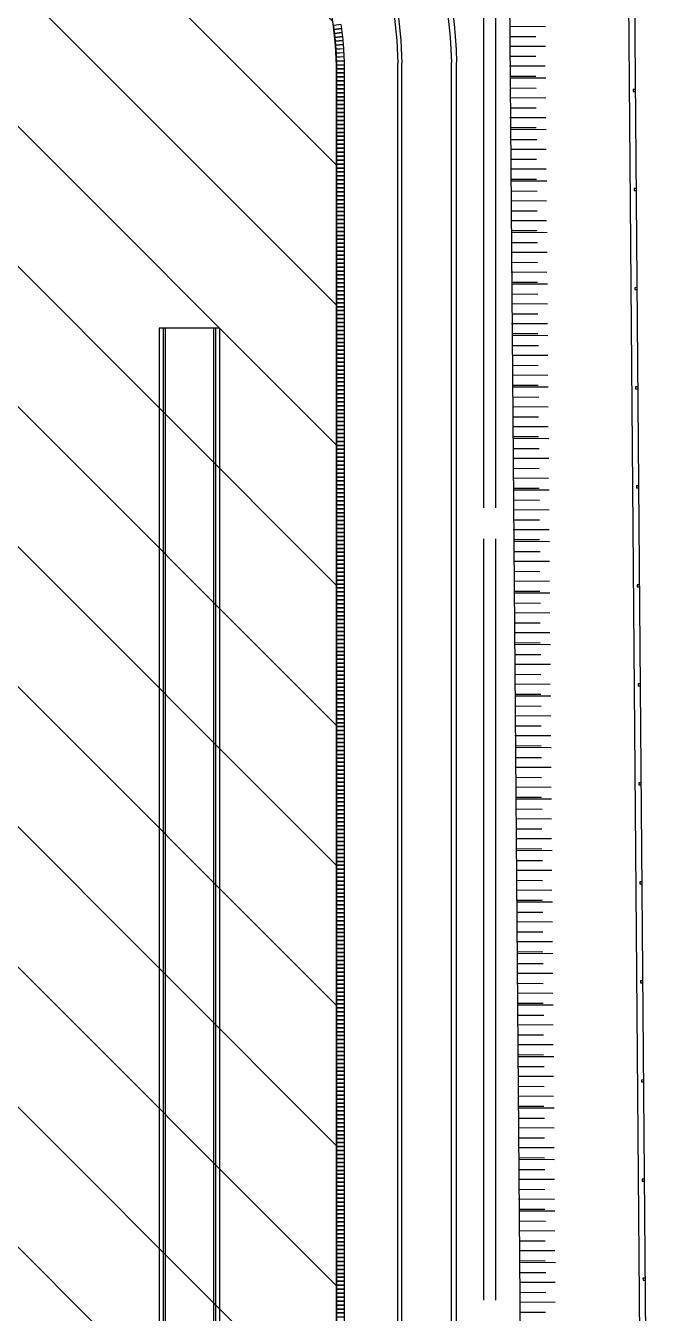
# Model space of a CAD drawing. Header units: inches. Extents: x 542650 to 544515, y 9574150 to 9574595.
# Drawn here: x 544431.55 to 544447.65, y 9574511.77 to 9574544.27 of the extents above; entities that cross this region are included whole.
import ezdxf

# ---------------------------------------------------------------- set-up
doc = ezdxf.new("R2010")
doc.units = ezdxf.units.IN
doc.header["$MEASUREMENT"] = 0
doc.layers.add('I-ARQ', color=8, linetype='Continuous')
doc.layers.add('SANIT', color=3, linetype='Continuous')

# ---------------------------------------------------------------- blocks, each defined once
blk = doc.blocks.new('TALUDE 02')
at = {"layer": 'I-ARQ'}
for p, q in [((-0.243, -0.013), (-0.253, 0.89)), ((0, 0), (-0.007, 0.651)), ((0.257, -0.007), (0.247, 0.895)), ((0.5, 0.006), (0.493, 0.657)), ((0.757, -0.001), (0.747, 0.901)), ((-0.5, -0.006), (-0.507, 0.645))]:
    blk.add_line(p, q, dxfattribs=at)
blk = doc.blocks.new('CERCA')
blk.add_lwpolyline([(-0.025, 0), (0.025, 0), (0.025, -0.06), (-0.025, -0.06)], close=True)
blk = doc.blocks.new('PISO TIJOLINHO')
at = {"layer": 'I-ARQ'}
blk.add_lwpolyline([(-0.05, 0), (-0.05, 0.2), (0.05, 0.2), (0.05, 0)], close=True, dxfattribs=at)
blk = doc.blocks.new('BL PRAÇA')
at = {"layer": 'I-ARQ'}
for p, q in [((464467.816, 9296021.999), (464370.56, 9296022.78)), ((464386.13, 9296020.756), (464454.302, 9296020.756)), ((464386.13, 9296020.626), (464454.302, 9296020.626)), ((464386.147, 9296019.376), (464454.285, 9296019.376)), ((464386.148, 9296019.276), (464454.283, 9296019.276)), ((464386.167, 9296017.926), (464454.264, 9296017.926)), ((464386.167, 9296017.726), (464454.261, 9296017.726))]:
    blk.add_line(p, q, dxfattribs=at)
for points in [[(464368.831, 9296025.977), (464470.316, 9296025.139)], [(464418.306, 9295898.619), (464371.786, 9295906.647), (464368.831, 9296025.977), (464470.316, 9296025.139), (464470.316, 9295889.644), (464428.161, 9295896.919)], [(464371.933, 9295906.774), (464368.985, 9296025.826), (464470.166, 9296024.99), (464470.166, 9295889.822)], [(464418.332, 9295898.767), (464371.933, 9295906.774), (464368.985, 9296025.826), (464470.166, 9296024.99), (464470.166, 9295889.822), (464428.186, 9295897.066)]]:
    blk.add_lwpolyline(points, dxfattribs=at)
blk.add_lwpolyline([(464402.925, 9295918, -0.22074), (464380.66, 9295917.946, -0.071297), (464379.065, 9295918.979, -0.143294), (464377.036, 9295922.149, -0.071289), (464376.766, 9295924.031), (464376.766, 9296008.031, -0.405192), (464386.167, 9296017.726), (464454.256, 9296017.727, -0.405471), (464463.666, 9296008.031), (464463.666, 9295908.031, -0.292611), (464459.772, 9295901.946, -0.170288), (464454.651, 9295901.46, -0.170293), (464450.348, 9295904.278, 0.384147), (464439.642, 9295906.268, 0.384145), (464436.554, 9295895.825), (464428.023, 9295897.297), (464427.929, 9295896.755), (464470.516, 9295889.407), (464470.516, 9296024.938), (464472.366, 9296024.931)], format="xyb", dxfattribs=at)
for radius, start, end in [(12.73, 359.5195, 88.4711), (12.6, 359.5195, 88.4711), (11.25, 0, 88.3827), (11.35, 359.6214, 88.3898)]:
    blk.add_arc((464453.966, 9296008.031), radius, start, end, dxfattribs=at)
for name, p, rotation in [('CERCA', (464423.591, 9296025.525), 359.5269783045455), ('CERCA', (464426.091, 9296025.504), 359.5269783045455), ('CERCA', (464428.591, 9296025.484), 359.5269783045455), ('CERCA', (464431.091, 9296025.463), 359.5269783045455), ('CERCA', (464433.591, 9296025.442), 359.5269783045455), ('CERCA', (464436.09, 9296025.422), 359.5269783045455), ('CERCA', (464438.59, 9296025.401), 359.5269783045455), ('CERCA', (464441.09, 9296025.38), 359.5269783045455), ('CERCA', (464443.59, 9296025.36), 359.5269783045455), ('CERCA', (464446.09, 9296025.339), 359.5269783045455), ('CERCA', (464448.59, 9296025.319), 359.5269783045455), ('CERCA', (464451.09, 9296025.298), 359.5269783045455), ('CERCA', (464453.59, 9296025.277), 359.5269783045455), ('TALUDE 02', (464423.257, 9296022.357), 359.5398975895657), ('TALUDE 02', (464424.557, 9296022.346), 359.5398975895657), ('TALUDE 02', (464425.857, 9296022.336), 359.5398975895657), ('TALUDE 02', (464427.156, 9296022.326), 359.5398975895657), ('TALUDE 02', (464428.456, 9296022.315), 359.5398975895657), ('TALUDE 02', (464429.756, 9296022.305), 359.5398975895657), ('TALUDE 02', (464431.056, 9296022.294), 359.5398975895657), ('TALUDE 02', (464432.356, 9296022.284), 359.5398975895657), ('TALUDE 02', (464433.656, 9296022.273), 359.5398975895657), ('TALUDE 02', (464434.956, 9296022.263), 359.5398975895657), ('TALUDE 02', (464436.256, 9296022.252), 359.5398975895657), ('TALUDE 02', (464437.556, 9296022.242), 359.5398975895657), ('TALUDE 02', (464438.856, 9296022.232), 359.5398975895657), ('TALUDE 02', (464440.156, 9296022.221), 359.5398975895657), ('TALUDE 02', (464441.456, 9296022.211), 359.5398975895657), ('TALUDE 02', (464442.756, 9296022.2), 359.5398975895657), ('TALUDE 02', (464444.056, 9296022.19), 359.5398975895657), ('TALUDE 02', (464445.356, 9296022.179), 359.5398975895657), ('TALUDE 02', (464446.656, 9296022.169), 359.5398975895657), ('TALUDE 02', (464447.956, 9296022.159), 359.5398975895657), ('TALUDE 02', (464449.256, 9296022.148), 359.5398975895657), ('TALUDE 02', (464450.556, 9296022.138), 359.5398975895657), ('TALUDE 02', (464451.856, 9296022.127), 359.5398975895657), ('TALUDE 02', (464453.156, 9296022.117), 359.5398975895657), ('TALUDE 02', (464454.456, 9296022.106), 359.5398975895657), ('PISO TIJOLINHO', (464422.685, 9296017.726), 0.0001131311173379733), ('PISO TIJOLINHO', (464422.785, 9296017.726), 0.0001131311173379733), ('PISO TIJOLINHO', (464422.885, 9296017.726), 0.0001131311173379733), ('PISO TIJOLINHO', (464422.985, 9296017.726), 0.0001131311173379733), ('PISO TIJOLINHO', (464423.085, 9296017.726), 0.0001131311173379733), ('PISO TIJOLINHO', (464423.185, 9296017.726), 0.0001131311173379733), ('PISO TIJOLINHO', (464423.285, 9296017.726), 0.0001131311173379733), ('PISO TIJOLINHO', (464423.385, 9296017.726), 0.0001131311173379733), ('PISO TIJOLINHO', (464423.485, 9296017.726), 0.0001131311173379733), ('PISO TIJOLINHO', (464423.585, 9296017.726), 0.0001131311173379733), ('PISO TIJOLINHO', (464423.685, 9296017.726), 0.0001131311173379733), ('PISO TIJOLINHO', (464423.785, 9296017.726), 0.0001131311173379733), ('PISO TIJOLINHO', (464423.885, 9296017.726), 0.0001131311173379733), ('PISO TIJOLINHO', (464423.985, 9296017.726), 0.0001131311173379733), ('PISO TIJOLINHO', (464424.085, 9296017.726), 0.0001131311173379733), ('PISO TIJOLINHO', (464424.185, 9296017.726), 0.0001131311173379733), ('PISO TIJOLINHO', (464424.285, 9296017.726), 0.0001131311173379733), ('PISO TIJOLINHO', (464424.385, 9296017.726), 0.0001131311173379733), ('PISO TIJOLINHO', (464424.485, 9296017.726), 0.0001131311173379733), ('PISO TIJOLINHO', (464424.585, 9296017.726), 0.0001131311173379733), ('PISO TIJOLINHO', (464424.685, 9296017.726), 0.0001131311173379733), ('PISO TIJOLINHO', (464424.785, 9296017.726), 0.0001131311173379733), ('PISO TIJOLINHO', (464424.885, 9296017.726), 0.0001131311173379733), ('PISO TIJOLINHO', (464424.985, 9296017.726), 0.0001131311173379733), ('PISO TIJOLINHO', (464425.085, 9296017.726), 0.0001131311173379733), ('PISO TIJOLINHO', (464425.185, 9296017.726), 0.0001131311173379733), ('PISO TIJOLINHO', (464425.285, 9296017.726), 0.0001131311173379733), ('PISO TIJOLINHO', (464425.385, 9296017.726), 0.0001131311173379733), ('PISO TIJOLINHO', (464425.485, 9296017.726), 0.0001131311173379733), ('PISO TIJOLINHO', (464425.585, 9296017.726), 0.0001131311173379733), ('PISO TIJOLINHO', (464425.685, 9296017.726), 0.0001131311173379733), ('PISO TIJOLINHO', (464425.785, 9296017.726), 0.0001131311173379733), ('PISO TIJOLINHO', (464425.885, 9296017.726), 0.0001131311173379733), ('PISO TIJOLINHO', (464425.985, 9296017.726), 0.0001131311173379733), ('PISO TIJOLINHO', (464426.085, 9296017.726), 0.0001131311173379733), ('PISO TIJOLINHO', (464426.185, 9296017.726), 0.0001131311173379733), ('PISO TIJOLINHO', (464426.285, 9296017.726), 0.0001131311173379733), ('PISO TIJOLINHO', (464426.385, 9296017.726), 0.0001131311173379733), ('PISO TIJOLINHO', (464426.485, 9296017.726), 0.0001131311173379733), ('PISO TIJOLINHO', (464426.585, 9296017.726), 0.0001131311173379733), ('PISO TIJOLINHO', (464426.685, 9296017.726), 0.0001131311173379733), ('PISO TIJOLINHO', (464426.785, 9296017.726), 0.0001131311173379733), ('PISO TIJOLINHO', (464426.885, 9296017.726), 0.0001131311173379733), ('PISO TIJOLINHO', (464426.985, 9296017.726), 0.0001131311173379733), ('PISO TIJOLINHO', (464427.085, 9296017.726), 0.0001131311173379733), ('PISO TIJOLINHO', (464427.185, 9296017.726), 0.0001131311173379733), ('PISO TIJOLINHO', (464427.285, 9296017.726), 0.0001131311173379733), ('PISO TIJOLINHO', (464427.385, 9296017.726), 0.0001131311173379733), ('PISO TIJOLINHO', (464427.485, 9296017.726), 0.0001131311173379733), ('PISO TIJOLINHO', (464427.585, 9296017.726), 0.0001131311173379733), ('PISO TIJOLINHO', (464427.685, 9296017.726), 0.0001131311173379733), ('PISO TIJOLINHO', (464427.785, 9296017.726), 0.0001131311173379733), ('PISO TIJOLINHO', (464427.885, 9296017.726), 0.0001131311173379733), ('PISO TIJOLINHO', (464427.985, 9296017.726), 0.0001131311173379733), ('PISO TIJOLINHO', (464428.085, 9296017.726), 0.0001131311173379733), ('PISO TIJOLINHO', (464428.185, 9296017.726), 0.0001131311173379733), ('PISO TIJOLINHO', (464428.285, 9296017.726), 0.0001131311173379733), ('PISO TIJOLINHO', (464428.385, 9296017.726), 0.0001131311173379733), ('PISO TIJOLINHO', (464428.485, 9296017.726), 0.0001131311173379733), ('PISO TIJOLINHO', (464428.585, 9296017.726), 0.0001131311173379733), ('PISO TIJOLINHO', (464428.685, 9296017.726), 0.0001131311173379733), ('PISO TIJOLINHO', (464428.785, 9296017.726), 0.0001131311173379733), ('PISO TIJOLINHO', (464428.885, 9296017.726), 0.0001131311173379733), ('PISO TIJOLINHO', (464428.985, 9296017.726), 0.0001131311173379733), ('PISO TIJOLINHO', (464429.085, 9296017.726), 0.0001131311173379733), ('PISO TIJOLINHO', (464429.185, 9296017.726), 0.0001131311173379733), ('PISO TIJOLINHO', (464429.285, 9296017.726), 0.0001131311173379733), ('PISO TIJOLINHO', (464429.385, 9296017.726), 0.0001131311173379733), ('PISO TIJOLINHO', (464429.485, 9296017.726), 0.0001131311173379733), ('PISO TIJOLINHO', (464429.585, 9296017.726), 0.0001131311173379733), ('PISO TIJOLINHO', (464429.685, 9296017.726), 0.0001131311173379733), ('PISO TIJOLINHO', (464429.785, 9296017.726), 0.0001131311173379733), ('PISO TIJOLINHO', (464429.885, 9296017.726), 0.0001131311173379733), ('PISO TIJOLINHO', (464429.985, 9296017.726), 0.0001131311173379733), ('PISO TIJOLINHO', (464430.085, 9296017.726), 0.0001131311173379733), ('PISO TIJOLINHO', (464430.185, 9296017.726), 0.0001131311173379733), ('PISO TIJOLINHO', (464430.285, 9296017.726), 0.0001131311173379733), ('PISO TIJOLINHO', (464430.385, 9296017.726), 0.0001131311173379733), ('PISO TIJOLINHO', (464430.485, 9296017.726), 0.0001131311173379733), ('PISO TIJOLINHO', (464430.585, 9296017.726), 0.0001131311173379733), ('PISO TIJOLINHO', (464430.685, 9296017.726), 0.0001131311173379733), ('PISO TIJOLINHO', (464430.785, 9296017.726), 0.0001131311173379733), ('PISO TIJOLINHO', (464430.885, 9296017.726), 0.0001131311173379733), ('PISO TIJOLINHO', (464430.985, 9296017.726), 0.0001131311173379733), ('PISO TIJOLINHO', (464431.085, 9296017.726), 0.0001131311173379733), ('PISO TIJOLINHO', (464431.185, 9296017.726), 0.0001131311173379733), ('PISO TIJOLINHO', (464431.285, 9296017.726), 0.0001131311173379733), ('PISO TIJOLINHO', (464431.385, 9296017.726), 0.0001131311173379733), ('PISO TIJOLINHO', (464431.485, 9296017.726), 0.0001131311173379733), ('PISO TIJOLINHO', (464431.585, 9296017.726), 0.0001131311173379733), ('PISO TIJOLINHO', (464431.685, 9296017.726), 0.0001131311173379733), ('PISO TIJOLINHO', (464431.785, 9296017.726), 0.0001131311173379733), ('PISO TIJOLINHO', (464431.885, 9296017.726), 0.0001131311173379733), ('PISO TIJOLINHO', (464431.985, 9296017.726), 0.0001131311173379733), ('PISO TIJOLINHO', (464432.085, 9296017.726), 0.0001131311173379733), ('PISO TIJOLINHO', (464432.185, 9296017.726), 0.0001131311173379733), ('PISO TIJOLINHO', (464432.285, 9296017.726), 0.0001131311173379733), ('PISO TIJOLINHO', (464432.385, 9296017.726), 0.0001131311173379733), ('PISO TIJOLINHO', (464432.485, 9296017.726), 0.0001131311173379733), ('PISO TIJOLINHO', (464432.585, 9296017.726), 0.0001131311173379733), ('PISO TIJOLINHO', (464432.685, 9296017.726), 0.0001131311173379733), ('PISO TIJOLINHO', (464432.785, 9296017.726), 0.0001131311173379733), ('PISO TIJOLINHO', (464432.885, 9296017.726), 0.0001131311173379733), ('PISO TIJOLINHO', (464432.985, 9296017.726), 0.0001131311173379733), ('PISO TIJOLINHO', (464433.085, 9296017.726), 0.0001131311173379733), ('PISO TIJOLINHO', (464433.185, 9296017.726), 0.0001131311173379733), ('PISO TIJOLINHO', (464433.285, 9296017.726), 0.0001131311173379733), ('PISO TIJOLINHO', (464433.385, 9296017.726), 0.0001131311173379733), ('PISO TIJOLINHO', (464433.485, 9296017.726), 0.0001131311173379733), ('PISO TIJOLINHO', (464433.585, 9296017.726), 0.0001131311173379733), ('PISO TIJOLINHO', (464433.685, 9296017.726), 0.0001131311173379733), ('PISO TIJOLINHO', (464433.785, 9296017.726), 0.0001131311173379733), ('PISO TIJOLINHO', (464433.885, 9296017.726), 0.0001131311173379733), ('PISO TIJOLINHO', (464433.985, 9296017.726), 0.0001131311173379733), ('PISO TIJOLINHO', (464434.085, 9296017.726), 0.0001131311173379733), ('PISO TIJOLINHO', (464434.185, 9296017.726), 0.0001131311173379733), ('PISO TIJOLINHO', (464434.285, 9296017.726), 0.0001131311173379733), ('PISO TIJOLINHO', (464434.385, 9296017.726), 0.0001131311173379733), ('PISO TIJOLINHO', (464434.485, 9296017.726), 0.0001131311173379733), ('PISO TIJOLINHO', (464434.585, 9296017.726), 0.0001131311173379733), ('PISO TIJOLINHO', (464434.685, 9296017.726), 0.0001131311173379733), ('PISO TIJOLINHO', (464434.785, 9296017.726), 0.0001131311173379733), ('PISO TIJOLINHO', (464434.885, 9296017.726), 0.0001131311173379733), ('PISO TIJOLINHO', (464434.985, 9296017.726), 0.0001131311173379733), ('PISO TIJOLINHO', (464435.085, 9296017.726), 0.0001131311173379733), ('PISO TIJOLINHO', (464435.185, 9296017.726), 0.0001131311173379733), ('PISO TIJOLINHO', (464435.285, 9296017.726), 0.0001131311173379733), ('PISO TIJOLINHO', (464435.385, 9296017.726), 0.0001131311173379733), ('PISO TIJOLINHO', (464435.485, 9296017.726), 0.0001131311173379733), ('PISO TIJOLINHO', (464435.585, 9296017.726), 0.0001131311173379733), ('PISO TIJOLINHO', (464435.685, 9296017.726), 0.0001131311173379733), ('PISO TIJOLINHO', (464435.785, 9296017.726), 0.0001131311173379733), ('PISO TIJOLINHO', (464435.885, 9296017.726), 0.0001131311173379733), ('PISO TIJOLINHO', (464435.985, 9296017.726), 0.0001131311173379733), ('PISO TIJOLINHO', (464436.085, 9296017.726), 0.0001131311173379733), ('PISO TIJOLINHO', (464436.185, 9296017.726), 0.0001131311173379733), ('PISO TIJOLINHO', (464436.285, 9296017.726), 0.0001131311173379733), ('PISO TIJOLINHO', (464436.385, 9296017.726), 0.0001131311173379733), ('PISO TIJOLINHO', (464436.485, 9296017.726), 0.0001131311173379733), ('PISO TIJOLINHO', (464436.585, 9296017.726), 0.0001131311173379733), ('PISO TIJOLINHO', (464436.685, 9296017.726), 0.0001131311173379733), ('PISO TIJOLINHO', (464436.785, 9296017.726), 0.0001131311173379733), ('PISO TIJOLINHO', (464436.885, 9296017.726), 0.0001131311173379733), ('PISO TIJOLINHO', (464436.985, 9296017.726), 0.0001131311173379733), ('PISO TIJOLINHO', (464437.085, 9296017.726), 0.0001131311173379733), ('PISO TIJOLINHO', (464437.185, 9296017.726), 0.0001131311173379733), ('PISO TIJOLINHO', (464437.285, 9296017.726), 0.0001131311173379733), ('PISO TIJOLINHO', (464437.385, 9296017.726), 0.0001131311173379733), ('PISO TIJOLINHO', (464437.485, 9296017.726), 0.0001131311173379733), ('PISO TIJOLINHO', (464437.585, 9296017.726), 0.0001131311173379733), ('PISO TIJOLINHO', (464437.685, 9296017.726), 0.0001131311173379733), ('PISO TIJOLINHO', (464437.785, 9296017.726), 0.0001131311173379733), ('PISO TIJOLINHO', (464437.885, 9296017.726), 0.0001131311173379733), ('PISO TIJOLINHO', (464437.985, 9296017.726), 0.0001131311173379733), ('PISO TIJOLINHO', (464438.085, 9296017.726), 0.0001131311173379733), ('PISO TIJOLINHO', (464438.185, 9296017.726), 0.0001131311173379733), ('PISO TIJOLINHO', (464438.285, 9296017.726), 0.0001131311173379733), ('PISO TIJOLINHO', (464438.385, 9296017.726), 0.0001131311173379733), ('PISO TIJOLINHO', (464438.485, 9296017.726), 0.0001131311173379733), ('PISO TIJOLINHO', (464438.585, 9296017.726), 0.0001131311173379733), ('PISO TIJOLINHO', (464438.685, 9296017.726), 0.0001131311173379733), ('PISO TIJOLINHO', (464438.785, 9296017.726), 0.0001131311173379733), ('PISO TIJOLINHO', (464438.885, 9296017.726), 0.0001131311173379733), ('PISO TIJOLINHO', (464438.985, 9296017.726), 0.0001131311173379733), ('PISO TIJOLINHO', (464439.085, 9296017.726), 0.0001131311173379733), ('PISO TIJOLINHO', (464439.185, 9296017.726), 0.0001131311173379733), ('PISO TIJOLINHO', (464439.285, 9296017.726), 0.0001131311173379733), ('PISO TIJOLINHO', (464439.385, 9296017.726), 0.0001131311173379733), ('PISO TIJOLINHO', (464439.485, 9296017.726), 0.0001131311173379733), ('PISO TIJOLINHO', (464439.585, 9296017.726), 0.0001131311173379733), ('PISO TIJOLINHO', (464439.685, 9296017.726), 0.0001131311173379733), ('PISO TIJOLINHO', (464439.785, 9296017.726), 0.0001131311173379733), ('PISO TIJOLINHO', (464439.885, 9296017.726), 0.0001131311173379733), ('PISO TIJOLINHO', (464439.985, 9296017.726), 0.0001131311173379733), ('PISO TIJOLINHO', (464440.085, 9296017.726), 0.0001131311173379733), ('PISO TIJOLINHO', (464440.185, 9296017.726), 0.0001131311173379733), ('PISO TIJOLINHO', (464440.285, 9296017.726), 0.0001131311173379733), ('PISO TIJOLINHO', (464440.385, 9296017.726), 0.0001131311173379733), ('PISO TIJOLINHO', (464440.485, 9296017.726), 0.0001131311173379733), ('PISO TIJOLINHO', (464440.585, 9296017.726), 0.0001131311173379733), ('PISO TIJOLINHO', (464440.685, 9296017.726), 0.0001131311173379733), ('PISO TIJOLINHO', (464440.785, 9296017.726), 0.0001131311173379733), ('PISO TIJOLINHO', (464440.885, 9296017.726), 0.0001131311173379733), ('PISO TIJOLINHO', (464440.985, 9296017.726), 0.0001131311173379733), ('PISO TIJOLINHO', (464441.085, 9296017.726), 0.0001131311173379733), ('PISO TIJOLINHO', (464441.185, 9296017.726), 0.0001131311173379733), ('PISO TIJOLINHO', (464441.285, 9296017.726), 0.0001131311173379733), ('PISO TIJOLINHO', (464441.385, 9296017.726), 0.0001131311173379733), ('PISO TIJOLINHO', (464441.485, 9296017.726), 0.0001131311173379733), ('PISO TIJOLINHO', (464441.585, 9296017.726), 0.0001131311173379733), ('PISO TIJOLINHO', (464441.685, 9296017.726), 0.0001131311173379733), ('PISO TIJOLINHO', (464441.785, 9296017.726), 0.0001131311173379733), ('PISO TIJOLINHO', (464441.885, 9296017.726), 0.0001131311173379733), ('PISO TIJOLINHO', (464441.985, 9296017.726), 0.0001131311173379733), ('PISO TIJOLINHO', (464442.085, 9296017.726), 0.0001131311173379733), ('PISO TIJOLINHO', (464442.185, 9296017.726), 0.0001131311173379733), ('PISO TIJOLINHO', (464442.285, 9296017.726), 0.0001131311173379733), ('PISO TIJOLINHO', (464442.385, 9296017.726), 0.0001131311173379733), ('PISO TIJOLINHO', (464442.485, 9296017.726), 0.0001131311173379733), ('PISO TIJOLINHO', (464442.585, 9296017.726), 0.0001131311173379733), ('PISO TIJOLINHO', (464442.685, 9296017.726), 0.0001131311173379733), ('PISO TIJOLINHO', (464442.785, 9296017.726), 0.0001131311173379733), ('PISO TIJOLINHO', (464442.885, 9296017.726), 0.0001131311173379733), ('PISO TIJOLINHO', (464442.985, 9296017.726), 0.0001131311173379733), ('PISO TIJOLINHO', (464443.085, 9296017.726), 0.0001131311173379733), ('PISO TIJOLINHO', (464443.185, 9296017.726), 0.0001131311173379733), ('PISO TIJOLINHO', (464443.285, 9296017.726), 0.0001131311173379733), ('PISO TIJOLINHO', (464443.385, 9296017.726), 0.0001131311173379733), ('PISO TIJOLINHO', (464443.485, 9296017.726), 0.0001131311173379733), ('PISO TIJOLINHO', (464443.585, 9296017.726), 0.0001131311173379733), ('PISO TIJOLINHO', (464443.685, 9296017.726), 0.0001131311173379733), ('PISO TIJOLINHO', (464443.785, 9296017.726), 0.0001131311173379733), ('PISO TIJOLINHO', (464443.885, 9296017.726), 0.0001131311173379733), ('PISO TIJOLINHO', (464443.985, 9296017.726), 0.0001131311173379733), ('PISO TIJOLINHO', (464444.085, 9296017.726), 0.0001131311173379733), ('PISO TIJOLINHO', (464444.185, 9296017.726), 0.0001131311173379733), ('PISO TIJOLINHO', (464444.285, 9296017.726), 0.0001131311173379733), ('PISO TIJOLINHO', (464444.385, 9296017.726), 0.0001131311173379733), ('PISO TIJOLINHO', (464444.485, 9296017.726), 0.0001131311173379733), ('PISO TIJOLINHO', (464444.585, 9296017.726), 0.0001131311173379733), ('PISO TIJOLINHO', (464444.685, 9296017.726), 0.0001131311173379733), ('PISO TIJOLINHO', (464444.785, 9296017.726), 0.0001131311173379733), ('PISO TIJOLINHO', (464444.885, 9296017.726), 0.0001131311173379733), ('PISO TIJOLINHO', (464444.985, 9296017.726), 0.0001131311173379733), ('PISO TIJOLINHO', (464445.085, 9296017.726), 0.0001131311173379733), ('PISO TIJOLINHO', (464445.185, 9296017.726), 0.0001131311173379733), ('PISO TIJOLINHO', (464445.285, 9296017.726), 0.0001131311173379733), ('PISO TIJOLINHO', (464445.385, 9296017.726), 0.0001131311173379733), ('PISO TIJOLINHO', (464445.485, 9296017.726), 0.0001131311173379733), ('PISO TIJOLINHO', (464445.585, 9296017.726), 0.0001131311173379733), ('PISO TIJOLINHO', (464445.685, 9296017.726), 0.0001131311173379733), ('PISO TIJOLINHO', (464445.785, 9296017.726), 0.0001131311173379733), ('PISO TIJOLINHO', (464445.885, 9296017.726), 0.0001131311173379733), ('PISO TIJOLINHO', (464445.985, 9296017.726), 0.0001131311173379733), ('PISO TIJOLINHO', (464446.085, 9296017.726), 0.0001131311173379733), ('PISO TIJOLINHO', (464446.185, 9296017.726), 0.0001131311173379733), ('PISO TIJOLINHO', (464446.285, 9296017.726), 0.0001131311173379733), ('PISO TIJOLINHO', (464446.385, 9296017.726), 0.0001131311173379733), ('PISO TIJOLINHO', (464446.485, 9296017.726), 0.0001131311173379733), ('PISO TIJOLINHO', (464446.585, 9296017.726), 0.0001131311173379733), ('PISO TIJOLINHO', (464446.685, 9296017.726), 0.0001131311173379733), ('PISO TIJOLINHO', (464446.785, 9296017.726), 0.0001131311173379733), ('PISO TIJOLINHO', (464446.885, 9296017.726), 0.0001131311173379733), ('PISO TIJOLINHO', (464446.985, 9296017.726), 0.0001131311173379733), ('PISO TIJOLINHO', (464447.085, 9296017.726), 0.0001131311173379733), ('PISO TIJOLINHO', (464447.185, 9296017.726), 0.0001131311173379733), ('PISO TIJOLINHO', (464447.285, 9296017.726), 0.0001131311173379733), ('PISO TIJOLINHO', (464447.385, 9296017.726), 0.0001131311173379733), ('PISO TIJOLINHO', (464447.485, 9296017.726), 0.0001131311173379733), ('PISO TIJOLINHO', (464447.585, 9296017.726), 0.0001131311173379733), ('PISO TIJOLINHO', (464447.685, 9296017.726), 0.0001131311173379733), ('PISO TIJOLINHO', (464447.785, 9296017.726), 0.0001131311173379733), ('PISO TIJOLINHO', (464447.885, 9296017.726), 0.0001131311173379733), ('PISO TIJOLINHO', (464447.985, 9296017.726), 0.0001131311173379733), ('PISO TIJOLINHO', (464448.085, 9296017.727), 0.0001131311173379733), ('PISO TIJOLINHO', (464448.185, 9296017.727), 0.0001131311173379733), ('PISO TIJOLINHO', (464448.285, 9296017.727), 0.0001131311173379733), ('PISO TIJOLINHO', (464448.385, 9296017.727), 0.0001131311173379733), ('PISO TIJOLINHO', (464448.485, 9296017.727), 0.0001131311173379733), ('PISO TIJOLINHO', (464448.585, 9296017.727), 0.0001131311173379733), ('PISO TIJOLINHO', (464448.685, 9296017.727), 0.0001131311173379733), ('PISO TIJOLINHO', (464448.785, 9296017.727), 0.0001131311173379733), ('PISO TIJOLINHO', (464448.885, 9296017.727), 0.0001131311173379733), ('PISO TIJOLINHO', (464448.985, 9296017.727), 0.0001131311173379733), ('PISO TIJOLINHO', (464449.085, 9296017.727), 0.0001131311173379733), ('PISO TIJOLINHO', (464449.185, 9296017.727), 0.0001131311173379733), ('PISO TIJOLINHO', (464449.285, 9296017.727), 0.0001131311173379733), ('PISO TIJOLINHO', (464449.385, 9296017.727), 0.0001131311173379733), ('PISO TIJOLINHO', (464449.485, 9296017.727), 0.0001131311173379733), ('PISO TIJOLINHO', (464449.585, 9296017.727), 0.0001131311173379733), ('PISO TIJOLINHO', (464449.685, 9296017.727), 0.0001131311173379733), ('PISO TIJOLINHO', (464449.785, 9296017.727), 0.0001131311173379733), ('PISO TIJOLINHO', (464449.885, 9296017.727), 0.0001131311173379733), ('PISO TIJOLINHO', (464449.985, 9296017.727), 0.0001131311173379733), ('PISO TIJOLINHO', (464450.085, 9296017.727), 0.0001131311173379733), ('PISO TIJOLINHO', (464450.185, 9296017.727), 0.0001131311173379733), ('PISO TIJOLINHO', (464450.285, 9296017.727), 0.0001131311173379733), ('PISO TIJOLINHO', (464450.385, 9296017.727), 0.0001131311173379733), ('PISO TIJOLINHO', (464450.485, 9296017.727), 0.0001131311173379733), ('PISO TIJOLINHO', (464450.585, 9296017.727), 0.0001131311173379733), ('PISO TIJOLINHO', (464450.685, 9296017.727), 0.0001131311173379733), ('PISO TIJOLINHO', (464450.785, 9296017.727), 0.0001131311173379733), ('PISO TIJOLINHO', (464450.885, 9296017.727), 0.0001131311173379733), ('PISO TIJOLINHO', (464450.985, 9296017.727), 0.0001131311173379733), ('PISO TIJOLINHO', (464451.085, 9296017.727), 0.0001131311173379733), ('PISO TIJOLINHO', (464451.185, 9296017.727), 0.0001131311173379733), ('PISO TIJOLINHO', (464451.285, 9296017.727), 0.0001131311173379733), ('PISO TIJOLINHO', (464451.385, 9296017.727), 0.0001131311173379733), ('PISO TIJOLINHO', (464451.485, 9296017.727), 0.0001131311173379733), ('PISO TIJOLINHO', (464451.585, 9296017.727), 0.0001131311173379733), ('PISO TIJOLINHO', (464451.685, 9296017.727), 0.0001131311173379733), ('PISO TIJOLINHO', (464451.785, 9296017.727), 0.0001131311173379733), ('PISO TIJOLINHO', (464451.885, 9296017.727), 0.0001131311173379733), ('PISO TIJOLINHO', (464451.985, 9296017.727), 0.0001131311173379733), ('PISO TIJOLINHO', (464452.085, 9296017.727), 0.0001131311173379733), ('PISO TIJOLINHO', (464452.185, 9296017.727), 0.0001131311173379733), ('PISO TIJOLINHO', (464452.285, 9296017.727), 0.0001131311173379733), ('PISO TIJOLINHO', (464452.385, 9296017.727), 0.0001131311173379733), ('PISO TIJOLINHO', (464452.485, 9296017.727), 0.0001131311173379733), ('PISO TIJOLINHO', (464452.585, 9296017.727), 0.0001131311173379733), ('PISO TIJOLINHO', (464452.685, 9296017.727), 0.0001131311173379733), ('PISO TIJOLINHO', (464452.785, 9296017.727), 0.0001131311173379733), ('PISO TIJOLINHO', (464452.885, 9296017.727), 0.0001131311173379733), ('PISO TIJOLINHO', (464452.985, 9296017.727), 0.0001131311173379733), ('PISO TIJOLINHO', (464453.085, 9296017.727), 0.0001131311173379733), ('PISO TIJOLINHO', (464453.185, 9296017.727), 0.0001131311173379733), ('PISO TIJOLINHO', (464453.285, 9296017.727), 0.0001131311173379733), ('PISO TIJOLINHO', (464453.385, 9296017.727), 0.0001131311173379733), ('PISO TIJOLINHO', (464453.485, 9296017.727), 0.0001131311173379733), ('PISO TIJOLINHO', (464453.585, 9296017.727), 0.0001131311173379733), ('PISO TIJOLINHO', (464453.685, 9296017.727), 0.0001131311173379733), ('PISO TIJOLINHO', (464453.785, 9296017.727), 0.0001131311173379733), ('PISO TIJOLINHO', (464453.885, 9296017.727), 0.0001131311173379733), ('PISO TIJOLINHO', (464453.985, 9296017.727), 0.0001131311173379733), ('PISO TIJOLINHO', (464454.085, 9296017.727), 0.0001131311173379733), ('PISO TIJOLINHO', (464454.185, 9296017.727), 0.0001131311173379733), ('PISO TIJOLINHO', (464454.285, 9296017.726), 358.1166744446878), ('PISO TIJOLINHO', (464454.385, 9296017.722), 357.5259963054771), ('PISO TIJOLINHO', (464454.485, 9296017.717), 356.9353181662663), ('PISO TIJOLINHO', (464454.584, 9296017.711), 356.3446400270555), ('PISO TIJOLINHO', (464454.684, 9296017.704), 355.7539618878447), ('PISO TIJOLINHO', (464454.784, 9296017.696), 355.1632837486339), ('PISO TIJOLINHO', (464454.883, 9296017.687), 354.5726056094231), ('PISO TIJOLINHO', (464454.983, 9296017.677), 353.9819274702123), ('PISO TIJOLINHO', (464455.082, 9296017.666), 353.3912493310015), ('PISO TIJOLINHO', (464455.182, 9296017.654), 352.8005711917908)]:
    blk.add_blockref(name, p, dxfattribs=dict(at, rotation=rotation))
blk = doc.blocks.new('A$C345B1117')
for p, q in [((0.665, 0), (0.665, 40)), ((0.765, 0), (0.765, 40)), ((0.815, 0), (0.815, 40)), ((2.035, 0), (2.035, 40)), ((2.085, 0), (2.085, 40)), ((2.185, 0), (2.185, 40)), ((0.815, 38.15), (2.035, 38.15)), ((0.815, 29.15), (2.035, 29.15)), ((0.815, 27.15), (2.035, 27.15)), ((0.815, 27.05), (2.035, 27.05)), ((0.815, 26.85), (2.035, 26.85)), ((0.665, 0), (2.185, 0))]:
    blk.add_line(p, q)
for points in [[(0, 48.05), (2.85, 48.05), (2.85, 40), (0, 40)], [(0.05, 48), (2.8, 48), (2.8, 40.05), (0.05, 40.05)]]:
    blk.add_lwpolyline(points, close=True)
for points in [[(2.035, 38.05), (0.815, 38.05)], [(2.035, 29.05), (0.815, 29.05)], [(0.815, 28.85), (2.035, 28.85)]]:
    blk.add_lwpolyline(points)

msp = doc.modelspace()

# ---------------------------------------------------------------- hatches: boundary and pattern name
h = msp.add_hatch()
h.set_pattern_fill('ANSI31', color=256, scale=20, angle=270, style=0)
h.set_pattern_definition([(315, (1179.8033, 467.0157), (1.76776695297, 1.76776695297), [])])
edge = h.paths.add_edge_path()
edge.add_line((544429.766, 9574465.807), (544398.407, 9574465.807))
edge.add_line((544398.407, 9574465.807), (544398.407, 9574515.297))
edge.add_line((544398.407, 9574515.297), (544398.606, 9574522.297))
edge.add_line((544398.606, 9574522.297), (544410.645, 9574522.297))
edge.add_line((544410.645, 9574522.297), (544410.645, 9574538.297))
edge.add_line((544410.645, 9574538.297), (544399.445, 9574538.297))
edge.add_line((544399.445, 9574538.297), (544399.419, 9574552.707))
edge.add_line((544399.419, 9574552.707), (544429.772, 9574552.707))
edge.add_arc((544429.701, 9574543.007), 9.7, 1.5892, 89.896)
edge.add_line((544439.397, 9574543.354), (544439.397, 9574475.176))
edge.add_arc((544429.701, 9574475.509), 9.702, 269.8317, 358.0319)

# ---------------------------------------------------------------- next in the draw order: block references
at = {"layer": 'I-ARQ', "xscale": -1, "rotation": 270}
msp.add_blockref('BL PRAÇA', (-8751578.329, 9110089.041), dxfattribs=at)

# ---------------------------------------------------------------- next in the draw order: linework, layer by layer
at = {"layer": 'I-ARQ', "elevation": -446}
for points in [[(544443.107, 9574551.314), (544443.107, 9574532.101)], [(544443.418, 9574532.101), (544443.418, 9574551.314)], [(544443.107, 9574531.314), (544443.107, 9574512.101)], [(544443.418, 9574512.101), (544443.418, 9574531.314)]]:
    msp.add_lwpolyline(points, dxfattribs=at)
at = {"layer": 'SANIT'}
msp.add_line((544439.397, 9574543.354), (544439.397, 9574475.176), dxfattribs=at)
msp.add_arc((544429.701, 9574543.007), 9.7, 1.5892, 89.896, dxfattribs=at)

# ---------------------------------------------------------------- next in the draw order: block references
at = {"layer": 'I-ARQ', "rotation": 180}
msp.add_blockref('A$C345B1117', (544437.102, 9574536.632), dxfattribs=at)
msp.add_blockref('A$C345B1117', (544437.102, 9574536.632), dxfattribs=at)

doc.saveas('drawing.dxf')
